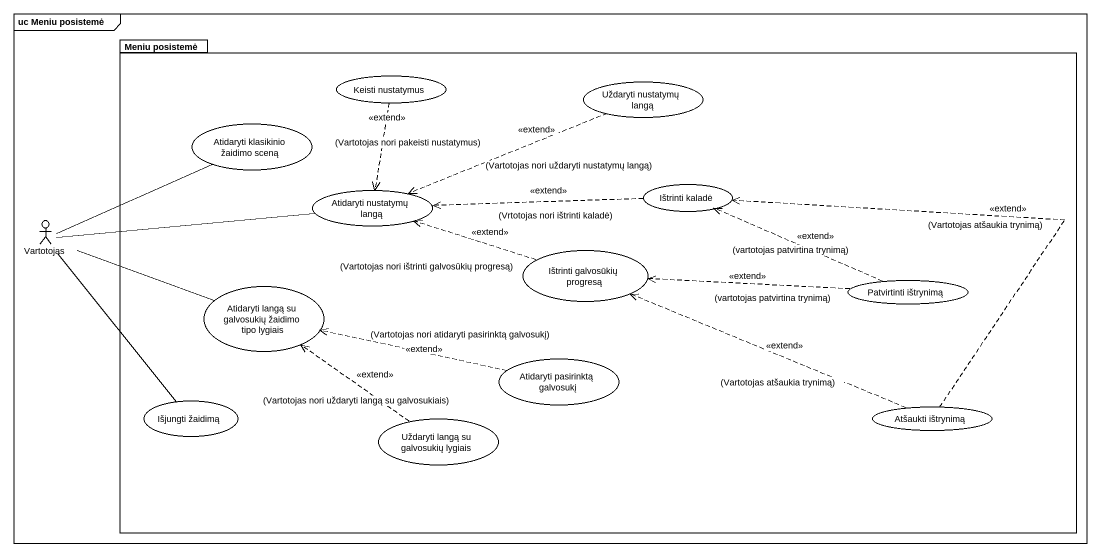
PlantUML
@startuml
mainframe uc Meniu posistemė
package "Meniu posistemė" as Meniu_posistemė {
  usecase "Keisti nustatymus" as Keisti_nustatymus
  usecase "Uždaryti nustatymų langą" as Uždaryti_nustatymų_langą
  usecase "Atidaryti klasikinio žaidimo sceną" as Atidaryti_klasikinio
  usecase "Atidaryti nustatymų langą" as Atidaryti_nustatymų_langą
  usecase "Ištrinti kaladė" as Ištrinti_kaladė
  usecase "Ištrinti galvosūkių progresą" as Ištrinti_galvosūkių_progresą
  usecase "Atidaryti langą su galvosukių žaidimo tipo lygiais" as Atidaryti_langą_su
  usecase "Patvirtinti ištrynimą" as Patvirtinti_ištrynimą
  usecase "Atidaryti pasirinktą galvosukį" as Atidaryti_pasirinktą
  usecase "Išjungti žaidimą" as Išjungti_žaidimą
  usecase "Uždaryti langą su galvosukių lygiais" as Uždaryti_langą_su
  usecase "Atšaukti ištrynimą" as Atšaukti_ištrynimą
}
actor Vartotojas
Keisti_nustatymus ..> Atidaryti_nustatymų_langą : <<extend>>\n(Vartotojas nori pakeisti nustatymus)
Uždaryti_nustatymų_langą .left.> Atidaryti_nustatymų_langą : <<extend>>\n(Vartotojas nori uždaryti nustatymų langą)
Ištrinti_kaladė .left.> Atidaryti_nustatymų_langą : <<extend>>\n(Vrtotojas nori ištrinti kaladė)
Vartotojas -right- Atidaryti_klasikinio
Vartotojas -right- Atidaryti_nustatymų_langą
Vartotojas -right- Atidaryti_langą_su
Vartotojas -- Išjungti_žaidimą
Ištrinti_galvosūkių_progresą .left.> Atidaryti_nustatymų_langą : <<extend>>\n(Vartotojas nori ištrinti galvosūkių progresą)
Patvirtinti_ištrynimą .left.> Ištrinti_kaladė : <<extend>>\n(vartotojas patvirtina trynimą)
Patvirtinti_ištrynimą .left.> Ištrinti_galvosūkių_progresą : <<extend>>\n(vartotojas patvirtina trynimą)
Atidaryti_pasirinktą .left.> Atidaryti_langą_su : (Vartotojas nori atidaryti pasirinktą galvosukį)\n<<extend>>
Uždaryti_langą_su .up.> Atidaryti_langą_su : <<extend>>\n(Vartotojas nori uždaryti langą su galvosukiais)
Atšaukti_ištrynimą .up.> Ištrinti_kaladė : <<extend>>\n(Vartotojas atšaukia trynimą)
Atšaukti_ištrynimą .left.> Ištrinti_galvosūkių_progresą : <<extend>>\n(Vartotojas atšaukia trynimą)
@enduml
